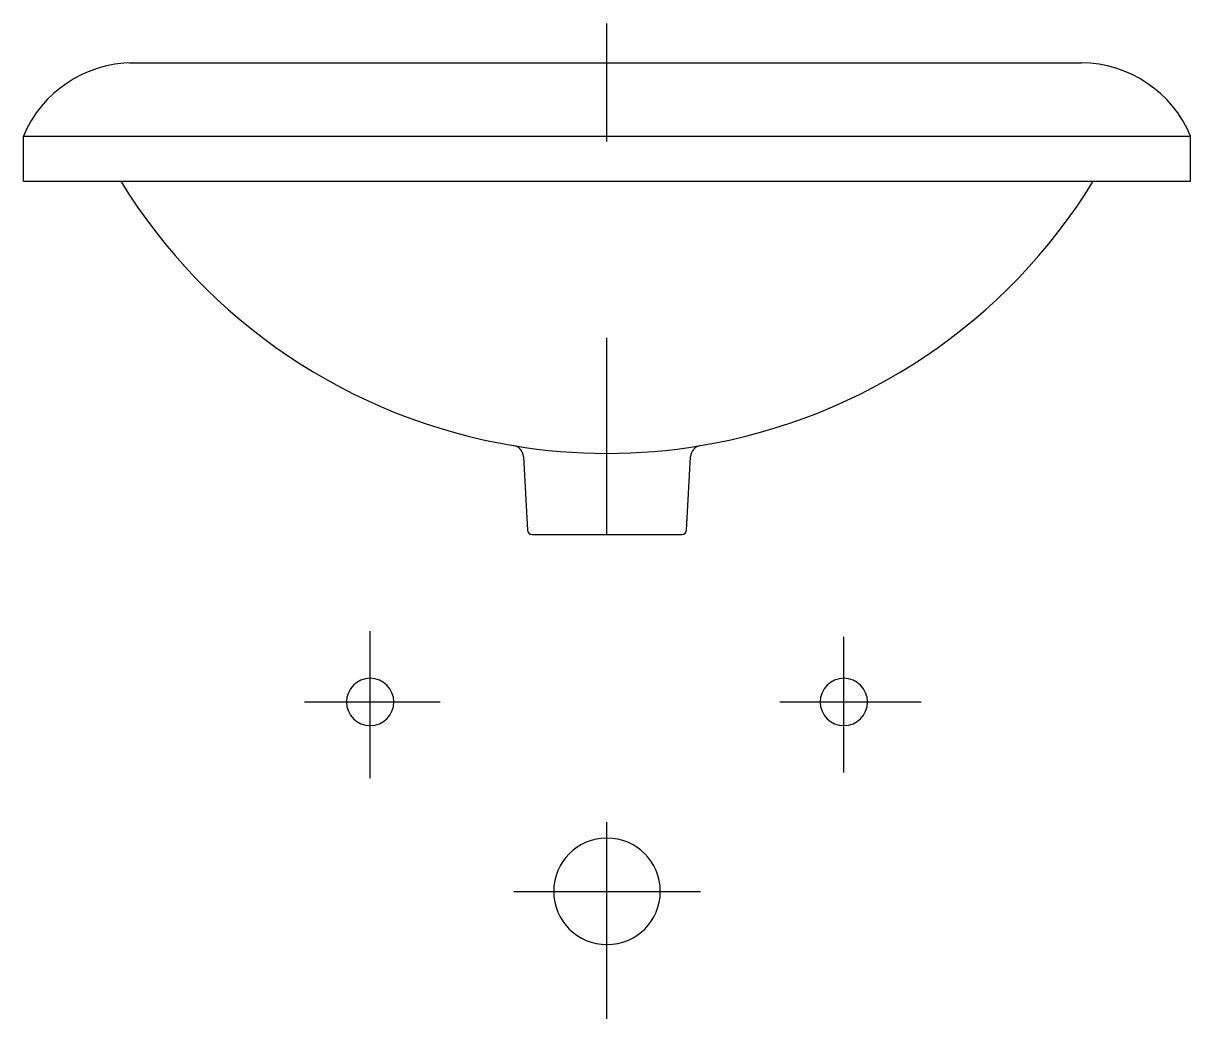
# Model space of a CAD drawing. Extents: x -948.486 to -947.893, y 867.491 to 867.997.
import ezdxf

# ---------------------------------------------------------------- set-up
doc = ezdxf.new("R2010")
doc.units = 0
doc.header["$LTSCALE"] = 0.2
doc.header["$MEASUREMENT"] = 0
doc.linetypes.add('AXES', pattern=[0.54, 0.3, -0.08, 0.08, -0.08])
doc.linetypes.add('CONTINU', pattern=[0])
doc.layers.get('0').update_dxf_attribs({"linetype": 'CONTINUOUS'})
doc.layers.add('DECA_EIXOS', color=5, linetype='AXES')

msp = doc.modelspace()

# ---------------------------------------------------------------- linework, layer by layer
at = {"linetype": 'CONTINU'}
for points in [[(-948.43088, 867.97741, 0.300005), (-948.48646, 867.94013)], [(-947.89296, 867.94013, 0.299986), (-947.94854, 867.97741)], [(-948.43696, 867.91721, 0.217384), (-948.2372, 867.78266)], [(-948.14222, 867.78266, 0.217365), (-947.94246, 867.91721)], [(-948.23218, 867.77704, 0.351507), (-948.2372, 867.78266)], [(-948.14222, 867.78266, 0.351574), (-948.14724, 867.77704)], [(-948.23017, 867.73969, 0.40147), (-948.22774, 867.73741)], [(-948.15168, 867.73741, 0.405578), (-948.14925, 867.73973)], [(-948.31012, 867.66429, 1), (-948.31012, 867.64021)], [(-948.31012, 867.64021, 1), (-948.31012, 867.66429)], [(-948.0693, 867.66429, 1), (-948.0693, 867.64021)], [(-948.0693, 867.64021, 1), (-948.0693, 867.66429)], [(-948.18971, 867.58301, 1), (-948.18971, 867.52883)], [(-948.18971, 867.52883, 1), (-948.18971, 867.58301)]]:
    msp.add_lwpolyline(points, format="xyb", dxfattribs=at)
for points in [[(-948.43255, 867.97741), (-947.94854, 867.97741)], [(-948.48646, 867.91721), (-948.48646, 867.94013)], [(-948.48646, 867.94013), (-947.89296, 867.94013)], [(-947.89296, 867.91721), (-947.89296, 867.94013)], [(-948.48646, 867.91721), (-947.89296, 867.91721)], [(-948.23218, 867.77704), (-948.23017, 867.73969)], [(-948.14925, 867.73973), (-948.14724, 867.77704)], [(-948.22774, 867.73741), (-948.15168, 867.73741)]]:
    msp.add_lwpolyline(points, dxfattribs=at)
at = {"layer": 'DECA_EIXOS'}
for points in [[(-948.18971, 867.73741), (-948.18971, 867.99748)], [(-948.31012, 867.61343), (-948.31012, 867.68823)], [(-948.0693, 867.6163), (-948.0693, 867.68535)], [(-948.34356, 867.65225), (-948.27451, 867.65225)], [(-948.10188, 867.65225), (-948.02995, 867.65225)], [(-948.18971, 867.49115), (-948.18971, 867.6048)], [(-948.2371, 867.55592), (-948.14216, 867.55592)]]:
    msp.add_lwpolyline(points, dxfattribs=at)
msp.add_lwpolyline([(-948.2372, 867.78266, 0.082966), (-948.14222, 867.78266)], format="xyb", dxfattribs=at)

doc.saveas('drawing.dxf')
